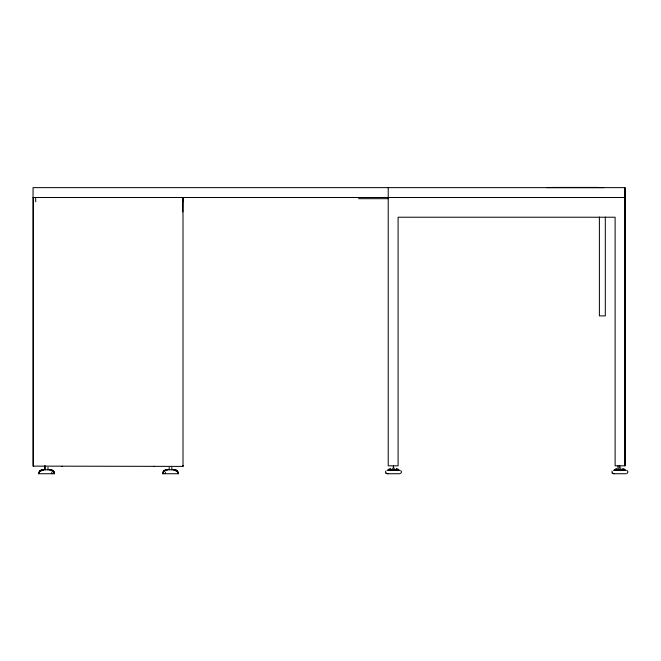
<?xml version="1.0" encoding="UTF-8"?>
<svg xmlns="http://www.w3.org/2000/svg" width="661" height="661" viewBox="0 0 661 661"><rect width="100%" height="100%" fill="white"/><g stroke="black" fill="none" stroke-linecap="round" stroke-linejoin="round"><path stroke-width="0.99" d="M552.522 187.418L597.899 187.418M388.222 187.633L388.222 465.831L398.087 465.831L398.087 217.229L615.118 217.229L615.118 465.831L625 465.831L625 187.633L33.05 187.633L33.05 197.499L625 197.499M33.323 198.06L33.372 197.548M183.006 465.831L182.444 466.393L183.006 465.831L182.444 466.393L33.05 466.121L33.05 197.771L33.785 197.829M165.242 473.739L165.44 472.227M43.064 469.789L40.23 470.665L42.791 469.789L50.517 469.789L53.078 470.665L50.244 469.789L53.078 470.665L54.533 473.739L38.759 473.739L39.131 472.078L40.999 470.252M162.631 473.739L164.093 470.665L166.927 469.789L164.093 470.665L166.655 469.789L174.372 469.789L176.933 470.665L178.396 473.739L162.623 473.739L163.143 471.772L164.581 470.326L167.093 469.789M38.759 473.739L39.288 471.772L40.726 470.326L43.238 469.789L40.784 470.847L43.238 469.789M33.62 198.06L33.86 197.507M385.694 471.086L385.594 472.888L387.09 473.739L399.798 473.739M612.111 471.086L612.012 472.888L613.507 473.739L626.215 473.739M400.657 473.507L401.533 472.004L400.847 470.64M627.074 473.507L627.95 472.004L627.264 470.64M165.663 470.26L164.316 470.946L167.365 469.789M388.817 469.161L390.634 468.442M615.234 469.161L617.052 468.442M182.444 466.121L183.006 466.121L183.006 197.771L182.205 197.507M40.453 470.946L43.676 469.789M62.374 466.319L61.911 466.393M182.725 198.06L182.8 197.622M358.617 198.68L388.222 198.68M182.775 211.925L182.849 198.06M392.287 468.228L394.6 468.228M618.704 468.228L621.018 468.228M387.974 469.641L398.914 469.641M614.391 469.641L625.331 469.641M386.999 470.376L398.36 470.376M398.872 470.376L399.888 470.376M613.416 470.376L624.777 470.376M625.289 470.376L626.306 470.376M154.153 466.393L153.691 466.319M173.934 469.789L176.446 470.326L177.883 471.772L178.404 473.739M50.071 469.789L52.533 470.839L50.071 469.789L52.583 470.326L54.02 471.772L54.549 473.739M614.441 473.739L612.441 473.226L613.391 473.549M388.015 473.739L386.024 473.226L386.974 473.549M622.662 468.442L624.48 469.161M396.245 468.442L398.062 469.161M173.661 469.789L176.71 470.946M173.719 469.789L176.363 470.946L174.958 470.326M33.62 465.831L33.62 466.393M51.723 472.227L51.93 473.739M625 187.633L625 465.831M619.861 465.848L619.861 467.633M618.002 465.848L618.002 468.228M605.311 217.056L605.311 315.884L599.395 315.884L599.395 217.056M603.956 187.625L546.787 187.625M393.444 465.848L393.444 467.633M182.733 197.936L182.733 201.828M182.733 465.551L182.733 466.121M171.835 467.327L171.835 469.789M169.191 467.327L169.191 469.789M47.972 467.327L47.972 469.789M45.188 465.848L45.188 469.789M44.684 465.848L44.684 469.789M35.694 197.936L35.694 201.828M33.323 197.499L33.323 466.121M40.065 470.946L39.288 471.772L40.726 470.326L40.048 470.946M163.928 470.946L163.143 471.772L164.581 470.326L163.903 470.946M176.165 470.252L174.099 469.789L176.933 470.665L176.165 470.252M51.641 470.458L49.633 469.789L52.847 470.946L51.641 470.458M177.098 470.946L176.446 470.326L177.883 471.772L177.123 470.946M53.235 470.946L52.583 470.326L54.02 471.772L53.235 470.946"/></g></svg>
